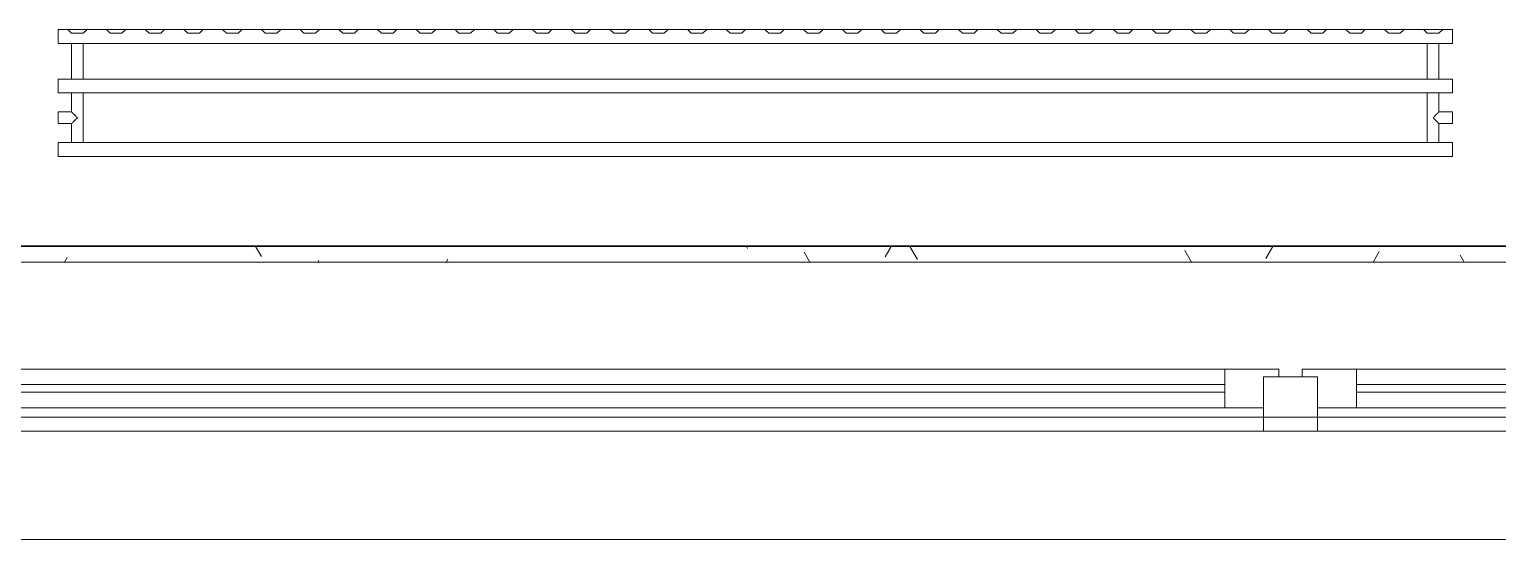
# Model space of a CAD drawing. Header units: millimetres. Extents: x -164500 to 426394, y -23753 to 102118.
# Drawn here: x 198189 to 200084, y 74281 to 74939 of the extents above; entities that cross this region are included whole.
import ezdxf

# ---------------------------------------------------------------- set-up
doc = ezdxf.new("R2010")
doc.units = ezdxf.units.MM
for name, color, linetype, lineweight in [('A-GLAZ', 7, 'Continuous', 9), ('A-GLAZ-1', 7, 'Continuous', 5), ('A-WALL', 7, 'Continuous', 5), ('I-WALL', 7, 'Continuous', 5)]:
    doc.layers.add(name, color=color, linetype=linetype, lineweight=lineweight)
for name, color, linetype, lineweight, true_color in [('A-WALL-1', 9, 'Continuous', 5, 0x808080), ('A-WALL-FNSH-1', 9, 'Continuous', 5, 0x808080), ('M-EQPM-1', 7, 'Continuous', 9, 0xb2b2b2)]:
    doc.layers.add(name, color=color, linetype=linetype, lineweight=lineweight, true_color=true_color)

# ---------------------------------------------------------------- blocks, each defined once
blk = doc.blocks.new('120_Окно_СКБ_2Ст - 120_Окно_СКБ_2Ст 3100х2500 _мал_ створка слева-2_-V320-Объем проектирования 2 этажа')
at = {"layer": 'A-GLAZ'}
for p, q in [((-1550, -127), (-1550, -57)), ((-1550, -57), (-1480, -57)), ((-1480, -57), (-1480, -127)), ((-720, -127), (-720, -57)), ((-720, -57), (-650, -57)), ((-650, -57), (-650, -127)), ((1480, -127), (1480, -57)), ((1480, -57), (1550, -57)), ((1550, -57), (1550, -127)), ((-720, -87), (-1480, -87)), ((-1480, -87), (-1480, -127)), ((-1430, -137), (-1430, -87)), ((-770, -137), (-770, -87)), ((-720, -127), (-720, -87)), ((1480, -87), (-650, -87)), ((-650, -87), (-650, -127)), ((-600, -137), (-600, -87)), ((1430, -137), (1430, -87)), ((1480, -127), (1480, -87)), ((-1480, -127), (-1550, -127)), ((-1480, -127), (-1500, -127)), ((-1500, -127), (-1500, -137)), ((-650, -127), (-720, -127)), ((-700, -127), (-720, -127)), ((-700, -137), (-700, -127)), ((-650, -127), (-670, -127)), ((-670, -127), (-670, -137)), ((1550, -127), (1480, -127)), ((1500, -127), (1480, -127)), ((1500, -137), (1500, -127)), ((-1500, -137), (-700, -137)), ((-700, -137), (-1500, -137)), ((-670, -137), (1500, -137)), ((1500, -137), (-670, -137))]:
    blk.add_line(p, q, dxfattribs=at)
at = {"layer": 'A-GLAZ-1'}
for p, q in [((1550, -57), (-1550, -57)), ((-1430, -107), (-770, -107)), ((-600, -107), (1430, -107)), ((-1550, -127), (-1500, -127)), ((-770, -117), (-1430, -117)), ((-700, -127), (-670, -127)), ((1430, -117), (-600, -117)), ((1500, -127), (1530, -127))]:
    blk.add_line(p, q, dxfattribs=at)
blk = doc.blocks.new('radiator_prado_classic_z_tip_30_po exemplyaru - Classic Z Тип 30-500-V460-Объем проектирования 2 этажа')
at = {"layer": 'M-EQPM-1'}
for p, q in [((0, 228), (0, 210)), ((1800, 228), (0, 228)), ((0, 210), (0, 228)), ((0, 228), (12.5, 228)), ((12.5, 228), (37.5, 228)), ((37.5, 228), (12.5, 228)), ((12.5, 228), (37.5, 228)), ((12.5, 228), (17.5, 223)), ((12.5, 228), (17.5, 223)), ((32.5, 223), (37.5, 228)), ((37.5, 228), (32.5, 223)), ((37.5, 228), (62.5, 228)), ((62.5, 228), (87.5, 228)), ((87.5, 228), (62.5, 228)), ((62.5, 228), (87.5, 228)), ((62.5, 228), (67.5, 223)), ((62.5, 228), (67.5, 223)), ((82.5, 223), (87.5, 228)), ((87.5, 228), (82.5, 223)), ((87.5, 228), (112.5, 228)), ((112.5, 228), (137.5, 228)), ((137.5, 228), (112.5, 228)), ((112.5, 228), (137.5, 228)), ((112.5, 228), (117.5, 223)), ((112.5, 228), (117.5, 223)), ((132.5, 223), (137.5, 228)), ((137.5, 228), (132.5, 223)), ((137.5, 228), (162.5, 228)), ((162.5, 228), (187.5, 228)), ((187.5, 228), (162.5, 228)), ((162.5, 228), (187.5, 228)), ((162.5, 228), (167.5, 223)), ((162.5, 228), (167.5, 223)), ((182.5, 223), (187.5, 228)), ((187.5, 228), (182.5, 223)), ((187.5, 228), (212.5, 228)), ((212.5, 228), (237.5, 228)), ((237.5, 228), (212.5, 228)), ((212.5, 228), (237.5, 228)), ((212.5, 228), (217.5, 223)), ((212.5, 228), (217.5, 223)), ((232.5, 223), (237.5, 228)), ((237.5, 228), (232.5, 223)), ((237.5, 228), (262.5, 228)), ((262.5, 228), (287.5, 228)), ((287.5, 228), (262.5, 228)), ((262.5, 228), (287.5, 228)), ((262.5, 228), (267.5, 223)), ((262.5, 228), (267.5, 223)), ((282.5, 223), (287.5, 228)), ((287.5, 228), (282.5, 223)), ((287.5, 228), (312.5, 228)), ((312.5, 228), (337.5, 228)), ((337.5, 228), (312.5, 228)), ((312.5, 228), (337.5, 228)), ((312.5, 228), (317.5, 223)), ((312.5, 228), (317.5, 223)), ((332.5, 223), (337.5, 228)), ((337.5, 228), (332.5, 223)), ((337.5, 228), (362.5, 228)), ((362.5, 228), (387.5, 228)), ((387.5, 228), (362.5, 228)), ((362.5, 228), (387.5, 228)), ((362.5, 228), (367.5, 223)), ((362.5, 228), (367.5, 223)), ((382.5, 223), (387.5, 228)), ((387.5, 228), (382.5, 223)), ((387.5, 228), (412.5, 228)), ((412.5, 228), (437.5, 228)), ((437.5, 228), (412.5, 228)), ((412.5, 228), (437.5, 228)), ((412.5, 228), (417.5, 223)), ((412.5, 228), (417.5, 223)), ((432.5, 223), (437.5, 228)), ((437.5, 228), (432.5, 223)), ((437.5, 228), (462.5, 228)), ((462.5, 228), (487.5, 228)), ((487.5, 228), (462.5, 228)), ((462.5, 228), (487.5, 228)), ((462.5, 228), (467.5, 223)), ((462.5, 228), (467.5, 223)), ((482.5, 223), (487.5, 228)), ((487.5, 228), (482.5, 223)), ((487.5, 228), (512.5, 228)), ((512.5, 228), (537.5, 228)), ((537.5, 228), (512.5, 228)), ((512.5, 228), (537.5, 228)), ((512.5, 228), (517.5, 223)), ((512.5, 228), (517.5, 223)), ((532.5, 223), (537.5, 228)), ((537.5, 228), (532.5, 223)), ((537.5, 228), (562.5, 228)), ((562.5, 228), (587.5, 228)), ((587.5, 228), (562.5, 228)), ((562.5, 228), (587.5, 228)), ((562.5, 228), (567.5, 223)), ((562.5, 228), (567.5, 223)), ((582.5, 223), (587.5, 228)), ((587.5, 228), (582.5, 223)), ((587.5, 228), (612.5, 228)), ((612.5, 228), (637.5, 228)), ((637.5, 228), (612.5, 228)), ((612.5, 228), (637.5, 228)), ((612.5, 228), (617.5, 223)), ((612.5, 228), (617.5, 223)), ((632.5, 223), (637.5, 228)), ((637.5, 228), (632.5, 223)), ((637.5, 228), (662.5, 228)), ((662.5, 228), (687.5, 228)), ((687.5, 228), (662.5, 228)), ((662.5, 228), (687.5, 228)), ((662.5, 228), (667.5, 223)), ((662.5, 228), (667.5, 223)), ((682.5, 223), (687.5, 228)), ((687.5, 228), (682.5, 223)), ((687.5, 228), (712.5, 228)), ((712.5, 228), (737.5, 228)), ((737.5, 228), (712.5, 228)), ((712.5, 228), (737.5, 228)), ((712.5, 228), (717.5, 223)), ((712.5, 228), (717.5, 223)), ((732.5, 223), (737.5, 228)), ((737.5, 228), (732.5, 223)), ((737.5, 228), (762.5, 228)), ((762.5, 228), (787.5, 228)), ((787.5, 228), (762.5, 228)), ((762.5, 228), (787.5, 228)), ((762.5, 228), (767.5, 223)), ((762.5, 228), (767.5, 223)), ((782.5, 223), (787.5, 228)), ((787.5, 228), (782.5, 223)), ((787.5, 228), (812.5, 228)), ((812.5, 228), (837.5, 228)), ((837.5, 228), (812.5, 228)), ((812.5, 228), (837.5, 228)), ((812.5, 228), (817.5, 223)), ((812.5, 228), (817.5, 223)), ((832.5, 223), (837.5, 228)), ((837.5, 228), (832.5, 223)), ((837.5, 228), (862.5, 228)), ((862.5, 228), (887.5, 228)), ((887.5, 228), (862.5, 228)), ((862.5, 228), (887.5, 228)), ((862.5, 228), (867.5, 223)), ((862.5, 228), (867.5, 223)), ((882.5, 223), (887.5, 228)), ((887.5, 228), (882.5, 223)), ((887.5, 228), (912.5, 228)), ((912.5, 228), (937.5, 228)), ((937.5, 228), (912.5, 228)), ((912.5, 228), (937.5, 228)), ((912.5, 228), (917.5, 223)), ((912.5, 228), (917.5, 223)), ((932.5, 223), (937.5, 228)), ((937.5, 228), (932.5, 223)), ((937.5, 228), (962.5, 228)), ((962.5, 228), (987.5, 228)), ((987.5, 228), (962.5, 228)), ((962.5, 228), (987.5, 228)), ((962.5, 228), (967.5, 223)), ((962.5, 228), (967.5, 223)), ((982.5, 223), (987.5, 228)), ((987.5, 228), (982.5, 223)), ((987.5, 228), (1012.5, 228)), ((1012.5, 228), (1037.5, 228)), ((1037.5, 228), (1012.5, 228)), ((1012.5, 228), (1037.5, 228)), ((1012.5, 228), (1017.5, 223)), ((1012.5, 228), (1017.5, 223)), ((1032.5, 223), (1037.5, 228)), ((1037.5, 228), (1032.5, 223)), ((1037.5, 228), (1062.5, 228)), ((1062.5, 228), (1087.5, 228)), ((1087.5, 228), (1062.5, 228)), ((1062.5, 228), (1087.5, 228)), ((1062.5, 228), (1067.5, 223)), ((1062.5, 228), (1067.5, 223)), ((1082.5, 223), (1087.5, 228)), ((1087.5, 228), (1082.5, 223)), ((1087.5, 228), (1112.5, 228)), ((1112.5, 228), (1137.5, 228)), ((1137.5, 228), (1112.5, 228)), ((1112.5, 228), (1137.5, 228)), ((1112.5, 228), (1117.5, 223)), ((1112.5, 228), (1117.5, 223)), ((1132.5, 223), (1137.5, 228)), ((1137.5, 228), (1132.5, 223)), ((1137.5, 228), (1162.5, 228)), ((1162.5, 228), (1187.5, 228)), ((1187.5, 228), (1162.5, 228)), ((1162.5, 228), (1187.5, 228)), ((1162.5, 228), (1167.5, 223)), ((1162.5, 228), (1167.5, 223)), ((1182.5, 223), (1187.5, 228)), ((1187.5, 228), (1182.5, 223)), ((1187.5, 228), (1212.5, 228)), ((1212.5, 228), (1237.5, 228)), ((1237.5, 228), (1212.5, 228)), ((1212.5, 228), (1237.5, 228)), ((1212.5, 228), (1217.5, 223)), ((1212.5, 228), (1217.5, 223)), ((1232.5, 223), (1237.5, 228)), ((1237.5, 228), (1232.5, 223)), ((1237.5, 228), (1262.5, 228)), ((1262.5, 228), (1287.5, 228)), ((1287.5, 228), (1262.5, 228)), ((1262.5, 228), (1287.5, 228)), ((1262.5, 228), (1267.5, 223)), ((1262.5, 228), (1267.5, 223)), ((1282.5, 223), (1287.5, 228)), ((1287.5, 228), (1282.5, 223)), ((1287.5, 228), (1312.5, 228)), ((1312.5, 228), (1337.5, 228)), ((1337.5, 228), (1312.5, 228)), ((1312.5, 228), (1337.5, 228)), ((1312.5, 228), (1317.5, 223)), ((1312.5, 228), (1317.5, 223)), ((1332.5, 223), (1337.5, 228)), ((1337.5, 228), (1332.5, 223)), ((1337.5, 228), (1362.5, 228)), ((1362.5, 228), (1387.5, 228)), ((1387.5, 228), (1362.5, 228)), ((1362.5, 228), (1387.5, 228)), ((1362.5, 228), (1367.5, 223)), ((1362.5, 228), (1367.5, 223)), ((1382.5, 223), (1387.5, 228)), ((1387.5, 228), (1382.5, 223)), ((1387.5, 228), (1412.5, 228)), ((1412.5, 228), (1437.5, 228)), ((1437.5, 228), (1412.5, 228)), ((1412.5, 228), (1437.5, 228)), ((1412.5, 228), (1417.5, 223)), ((1412.5, 228), (1417.5, 223)), ((1432.5, 223), (1437.5, 228)), ((1437.5, 228), (1432.5, 223)), ((1437.5, 228), (1462.5, 228)), ((1462.5, 228), (1487.5, 228)), ((1487.5, 228), (1462.5, 228)), ((1462.5, 228), (1487.5, 228)), ((1462.5, 228), (1467.5, 223)), ((1462.5, 228), (1467.5, 223)), ((1482.5, 223), (1487.5, 228)), ((1487.5, 228), (1482.5, 223)), ((1487.5, 228), (1512.5, 228)), ((1512.5, 228), (1537.5, 228)), ((1537.5, 228), (1512.5, 228)), ((1512.5, 228), (1537.5, 228)), ((1512.5, 228), (1517.5, 223)), ((1512.5, 228), (1517.5, 223)), ((1532.5, 223), (1537.5, 228)), ((1537.5, 228), (1532.5, 223)), ((1537.5, 228), (1562.5, 228)), ((1562.5, 228), (1587.5, 228)), ((1587.5, 228), (1562.5, 228)), ((1562.5, 228), (1587.5, 228)), ((1562.5, 228), (1567.5, 223)), ((1562.5, 228), (1567.5, 223)), ((1582.5, 223), (1587.5, 228)), ((1587.5, 228), (1582.5, 223)), ((1587.5, 228), (1610.9, 228)), ((1612.5, 228), (1637.5, 228)), ((1637.5, 228), (1612.5, 228)), ((1612.5, 228), (1637.5, 228)), ((1612.5, 228), (1617.5, 223)), ((1612.5, 228), (1617.5, 223)), ((1632.5, 223), (1637.5, 228)), ((1637.5, 228), (1632.5, 223)), ((1637.5, 228), (1662.5, 228)), ((1662.5, 228), (1687.5, 228)), ((1687.5, 228), (1662.5, 228)), ((1662.5, 228), (1687.5, 228)), ((1662.5, 228), (1667.5, 223)), ((1662.5, 228), (1667.5, 223)), ((1682.5, 223), (1687.5, 228)), ((1687.5, 228), (1682.5, 223)), ((1687.5, 228), (1712.5, 228)), ((1712.5, 228), (1737.5, 228)), ((1737.5, 228), (1712.5, 228)), ((1712.5, 228), (1737.5, 228)), ((1712.5, 228), (1717.5, 223)), ((1712.5, 228), (1717.5, 223)), ((1732.5, 223), (1737.5, 228)), ((1737.5, 228), (1732.5, 223)), ((1737.5, 228), (1762.5, 228)), ((1762.5, 228), (1787.5, 228)), ((1787.5, 228), (1762.5, 228)), ((1762.5, 228), (1787.5, 228)), ((1762.5, 228), (1767.5, 223)), ((1762.5, 228), (1767.5, 223)), ((1782.5, 223), (1787.5, 228)), ((1787.5, 228), (1782.5, 223)), ((1787.5, 228), (1800, 228)), ((1800, 210), (1800, 228)), ((1800, 228), (1800, 210)), ((0, 210), (1800, 210)), ((17.8, 210), (0, 210)), ((32.5, 223), (17.5, 223)), ((17.5, 223), (32.5, 223)), ((17.5, 210), (17.5, 164)), ((17.5, 210), (17.5, 164)), ((17.8, 210), (17.5, 210)), ((17.5, 210), (17.8, 210)), ((17.8, 210), (17.5, 210)), ((17.5, 210), (32.5, 210)), ((23.1, 210), (17.8, 210)), ((17.8, 210), (18.5, 210)), ((32.2, 210), (17.8, 210)), ((18.5, 210), (21.2, 210)), ((21.2, 210), (25, 210)), ((26.9, 210), (23.1, 210)), ((25, 210), (26.9, 210)), ((30.3, 210), (26.9, 210)), ((26.9, 210), (30.3, 210)), ((31.5, 210), (30.3, 210)), ((30.3, 210), (32.2, 210)), ((32.2, 210), (31.5, 210)), ((32.5, 210), (32.2, 210)), ((32.2, 210), (32.5, 210)), ((32.5, 210), (32.2, 210)), ((1767.8, 210), (32.2, 210)), ((32.5, 164), (32.5, 210)), ((32.5, 164), (32.5, 210)), ((82.5, 223), (67.5, 223)), ((67.5, 223), (82.5, 223)), ((132.5, 223), (117.5, 223)), ((117.5, 223), (132.5, 223)), ((182.5, 223), (167.5, 223)), ((167.5, 223), (182.5, 223)), ((232.5, 223), (217.5, 223)), ((217.5, 223), (232.5, 223)), ((282.5, 223), (267.5, 223)), ((267.5, 223), (282.5, 223)), ((332.5, 223), (317.5, 223)), ((317.5, 223), (332.5, 223)), ((382.5, 223), (367.5, 223)), ((367.5, 223), (382.5, 223)), ((432.5, 223), (417.5, 223)), ((417.5, 223), (432.5, 223)), ((482.5, 223), (467.5, 223)), ((467.5, 223), (482.5, 223)), ((532.5, 223), (517.5, 223)), ((517.5, 223), (532.5, 223)), ((582.5, 223), (567.5, 223)), ((567.5, 223), (582.5, 223)), ((632.5, 223), (617.5, 223)), ((617.5, 223), (632.5, 223)), ((682.5, 223), (667.5, 223)), ((667.5, 223), (682.5, 223)), ((732.5, 223), (717.5, 223)), ((717.5, 223), (732.5, 223)), ((782.5, 223), (767.5, 223)), ((767.5, 223), (782.5, 223)), ((832.5, 223), (817.5, 223)), ((817.5, 223), (832.5, 223)), ((882.5, 223), (867.5, 223)), ((867.5, 223), (882.5, 223)), ((932.5, 223), (917.5, 223)), ((917.5, 223), (932.5, 223)), ((982.5, 223), (967.5, 223)), ((967.5, 223), (982.5, 223)), ((1032.5, 223), (1017.5, 223)), ((1017.5, 223), (1032.5, 223)), ((1082.5, 223), (1067.5, 223)), ((1067.5, 223), (1082.5, 223)), ((1132.5, 223), (1117.5, 223)), ((1117.5, 223), (1132.5, 223)), ((1182.5, 223), (1167.5, 223)), ((1167.5, 223), (1182.5, 223)), ((1232.5, 223), (1217.5, 223)), ((1217.5, 223), (1232.5, 223)), ((1282.5, 223), (1267.5, 223)), ((1267.5, 223), (1282.5, 223)), ((1332.5, 223), (1317.5, 223)), ((1317.5, 223), (1332.5, 223)), ((1382.5, 223), (1367.5, 223)), ((1367.5, 223), (1382.5, 223)), ((1432.5, 223), (1417.5, 223)), ((1417.5, 223), (1432.5, 223)), ((1482.5, 223), (1467.5, 223)), ((1467.5, 223), (1482.5, 223)), ((1532.5, 223), (1517.5, 223)), ((1517.5, 223), (1532.5, 223)), ((1582.5, 223), (1567.5, 223)), ((1567.5, 223), (1582.5, 223)), ((1632.5, 223), (1617.5, 223)), ((1617.5, 223), (1632.5, 223)), ((1682.5, 223), (1667.5, 223)), ((1667.5, 223), (1682.5, 223)), ((1732.5, 223), (1717.5, 223)), ((1717.5, 223), (1732.5, 223)), ((1782.5, 223), (1767.5, 223)), ((1767.5, 223), (1782.5, 223)), ((1767.5, 210), (1767.5, 164)), ((1767.5, 210), (1767.5, 164)), ((1767.8, 210), (1767.5, 210)), ((1767.5, 210), (1782.5, 210)), ((1767.8, 210), (1767.5, 210)), ((1767.5, 210), (1767.8, 210)), ((1778.7, 210), (1767.8, 210)), ((1768.5, 210), (1767.8, 210)), ((1767.8, 210), (1768.5, 210)), ((1769.7, 210), (1768.5, 210)), ((1768.5, 210), (1769.7, 210)), ((1771.2, 210), (1769.7, 210)), ((1769.7, 210), (1773.1, 210)), ((1775, 210), (1771.2, 210)), ((1773.1, 210), (1776.9, 210)), ((1778.7, 210), (1775, 210)), ((1776.9, 210), (1782.2, 210)), ((1781.5, 210), (1778.7, 210)), ((1781.5, 210), (1778.7, 210)), ((1782.2, 210), (1781.5, 210)), ((1782.2, 210), (1781.5, 210)), ((1782.5, 210), (1782.2, 210)), ((1782.5, 210), (1782.2, 210)), ((1782.2, 210), (1782.5, 210)), ((1800, 210), (1782.2, 210)), ((1782.5, 164), (1782.5, 210)), ((1782.5, 164), (1782.5, 210)), ((1800, 164), (0, 164)), ((0, 164), (0, 146)), ((0, 146), (0, 164)), ((0, 164), (17.8, 164)), ((17.8, 164), (17.5, 164)), ((17.5, 164), (17.8, 164)), ((17.8, 164), (17.5, 164)), ((17.5, 164), (32.5, 164)), ((18.5, 164), (17.8, 164)), ((17.8, 164), (32.2, 164)), ((19.7, 164), (17.8, 164)), ((21.2, 164), (18.5, 164)), ((32.2, 164), (19.7, 164)), ((25, 164), (21.2, 164)), ((28.7, 164), (25, 164)), ((31.5, 164), (28.7, 164)), ((32.2, 164), (31.5, 164)), ((32.5, 164), (32.2, 164)), ((32.2, 164), (32.5, 164)), ((32.5, 164), (32.2, 164)), ((32.2, 164), (1767.8, 164)), ((1767.8, 164), (1767.5, 164)), ((1767.5, 164), (1782.5, 164)), ((1767.8, 164), (1767.5, 164)), ((1767.5, 164), (1767.8, 164)), ((1769.7, 164), (1767.8, 164)), ((1773.1, 164), (1767.8, 164)), ((1767.8, 164), (1782.2, 164)), ((1782.2, 164), (1769.7, 164)), ((1776.9, 164), (1773.1, 164)), ((1778.7, 164), (1776.9, 164)), ((1780.3, 164), (1778.7, 164)), ((1781.5, 164), (1780.3, 164)), ((1782.2, 164), (1781.5, 164)), ((1782.5, 164), (1782.2, 164)), ((1782.5, 164), (1782.2, 164)), ((1782.2, 164), (1782.5, 164)), ((1782.2, 164), (1800, 164)), ((1800, 146), (1800, 164)), ((1800, 164), (1800, 146)), ((0, 146), (1800, 146)), ((18.5, 146), (0, 146)), ((17.5, 146), (17.5, 121.5)), ((17.5, 146), (17.5, 121.5)), ((17.5, 146), (18.5, 146)), ((18.5, 146), (17.5, 146)), ((17.5, 146), (18.5, 146)), ((32.5, 146), (17.5, 146)), ((18.5, 146), (19.7, 146)), ((32.2, 146), (18.5, 146)), ((18.5, 146), (32.2, 146)), ((19.7, 146), (23.1, 146)), ((23.1, 146), (26.9, 146)), ((26.9, 146), (30.3, 146)), ((30.3, 146), (32.2, 146)), ((32.2, 146), (32.5, 146)), ((32.5, 146), (32.2, 146)), ((32.2, 146), (32.5, 146)), ((1767.8, 146), (32.2, 146)), ((32.5, 82), (32.5, 146)), ((32.5, 82), (32.5, 146)), ((1767.5, 146), (1767.5, 82)), ((1767.5, 146), (1767.5, 82)), ((1767.5, 146), (1767.8, 146)), ((1782.5, 146), (1767.5, 146)), ((1767.5, 146), (1767.8, 146)), ((1767.8, 146), (1767.5, 146)), ((1767.8, 146), (1771.2, 146)), ((1767.8, 146), (1768.5, 146)), ((1781.5, 146), (1767.8, 146)), ((1768.5, 146), (1769.7, 146)), ((1769.7, 146), (1773.1, 146)), ((1771.2, 146), (1775, 146)), ((1773.1, 146), (1775, 146)), ((1775, 146), (1780.3, 146)), ((1775, 146), (1776.9, 146)), ((1776.9, 146), (1780.3, 146)), ((1780.3, 146), (1781.5, 146)), ((1780.3, 146), (1781.5, 146)), ((1781.5, 146), (1782.5, 146)), ((1781.5, 146), (1782.5, 146)), ((1782.5, 146), (1781.5, 146)), ((1800, 146), (1781.5, 146)), ((1782.5, 121.5), (1782.5, 146)), ((1782.5, 121.5), (1782.5, 146)), ((17.5, 121.5), (0, 121.5)), ((17.5, 121.5), (0, 121.5)), ((0, 121.5), (0, 120.5)), ((0, 106.5), (0, 121.5)), ((0, 120.5), (0, 107.5)), ((0, 120.5), (0, 119.3)), ((0, 114), (0, 120.5)), ((0, 120.5), (0, 120.5)), ((0, 119.3), (0, 117.8)), ((0, 117.8), (0, 114)), ((0, 114), (0, 110.3)), ((0, 107.5), (0, 114)), ((1800, 121.5), (1782.5, 121.5)), ((1800, 121.5), (1782.5, 121.5)), ((1800, 121.5), (1800, 106.5)), ((1800, 120.5), (1800, 121.5)), ((1800, 121.5), (1800, 120.5)), ((1800, 120.5), (1800, 121.5)), ((1800, 107.5), (1800, 120.5)), ((1800, 120.5), (1800, 107.5)), ((1800, 107.5), (1800, 120.5)), ((0, 110.3), (0, 108.7)), ((0, 108.7), (0, 107.5)), ((0, 107.5), (0, 106.5)), ((0, 107.5), (0, 107.5)), ((0, 106.5), (17.5, 106.5)), ((0, 106.5), (17.5, 106.5)), ((17.5, 106.5), (17.5, 82)), ((17.5, 106.5), (17.5, 82)), ((1782.5, 82), (1782.5, 106.5)), ((1782.5, 106.5), (1800, 106.5)), ((1782.5, 82), (1782.5, 106.5)), ((1782.5, 106.5), (1800, 106.5)), ((1800, 106.5), (1800, 107.5)), ((1800, 107.5), (1800, 106.5)), ((1800, 106.5), (1800, 107.5)), ((1800, 82), (0, 82)), ((0, 82), (0, 64)), ((0, 64), (0, 82)), ((0, 82), (18.5, 82)), ((18.5, 82), (17.5, 82)), ((17.5, 82), (18.5, 82)), ((18.5, 82), (17.5, 82)), ((17.5, 82), (32.5, 82)), ((19.7, 82), (18.5, 82)), ((18.5, 82), (19.7, 82)), ((32.2, 82), (18.5, 82)), ((23.1, 82), (19.7, 82)), ((19.7, 82), (25, 82)), ((26.9, 82), (23.1, 82)), ((25, 82), (30.3, 82)), ((30.3, 82), (26.9, 82)), ((32.2, 82), (30.3, 82)), ((30.3, 82), (32.2, 82)), ((32.5, 82), (32.2, 82)), ((32.2, 82), (32.5, 82)), ((32.5, 82), (32.2, 82)), ((32.2, 82), (1767.8, 82)), ((1767.8, 82), (1767.5, 82)), ((1767.5, 82), (1782.5, 82)), ((1767.8, 82), (1767.5, 82)), ((1767.5, 82), (1767.8, 82)), ((1778.7, 82), (1767.8, 82)), ((1769.7, 82), (1767.8, 82)), ((1767.8, 82), (1781.5, 82)), ((1773.1, 82), (1769.7, 82)), ((1778.7, 82), (1773.1, 82)), ((1781.5, 82), (1778.7, 82)), ((1780.3, 82), (1778.7, 82)), ((1781.5, 82), (1780.3, 82)), ((1782.5, 82), (1781.5, 82)), ((1782.5, 82), (1781.5, 82)), ((1781.5, 82), (1782.5, 82)), ((1781.5, 82), (1800, 82)), ((1800, 64), (1800, 82)), ((1800, 82), (1800, 64)), ((1800, 64), (0, 64)), ((0, 64), (1800, 64))]:
    blk.add_line(p, q, dxfattribs=at)
for points, knots in [([(18.5, 120.5), (18.4, 120.6), (18.3, 120.7), (18.1, 120.9), (17.9, 121.1), (17.8, 121.2), (17.7, 121.3), (17.5, 121.5), (17.5, 121.5), (17.5, 121.5)], [0.7142857, 0.7142857, 0.7142857, 0.7142857, 0.75, 0.7857143, 0.8214286, 0.8571429, 0.8928571, 0.9285714, 1, 1, 1, 1]), ([(17.5, 121.5), (17.5, 121.5), (17.5, 121.5), (17.7, 121.3), (17.8, 121.2), (17.9, 121.1), (18.1, 120.9), (18.3, 120.7), (18.4, 120.6), (18.5, 120.5)], [0, 0, 0, 0, 0.0714286, 0.1071429, 0.1428571, 0.1785714, 0.2142857, 0.25, 0.2857143, 0.2857143, 0.2857143, 0.2857143]), ([(17.5, 121.5), (17.5, 121.5), (17.5, 121.5), (17.7, 121.3), (17.8, 121.2), (17.9, 121.1), (18.1, 120.9), (18.3, 120.7), (18.4, 120.6), (18.5, 120.5)], [0, 0, 0, 0, 0.0714286, 0.1071429, 0.1428571, 0.1785714, 0.2142857, 0.25, 0.2857143, 0.2857143, 0.2857143, 0.2857143]), ([(25, 114), (24.5, 114.5), (23.6, 115.4), (22.4, 116.6), (21.6, 117.4), (21.1, 117.9), (20.8, 118.2), (20.5, 118.5), (20.2, 118.8), (19.8, 119.1), (19.6, 119.4), (19.3, 119.7), (19, 120), (18.7, 120.3), (18.5, 120.5), (18.3, 120.7), (18.1, 120.9), (17.9, 121.1), (17.8, 121.2), (17.7, 121.3), (17.5, 121.5), (17.5, 121.5), (17.5, 121.5)], [0, 0, 0, 0, 0.142857, 0.285714, 0.357143, 0.392857, 0.428571, 0.464286, 0.5, 0.535714, 0.571429, 0.607143, 0.642857, 0.678571, 0.714286, 0.75, 0.785714, 0.821429, 0.857143, 0.892857, 0.928571, 1, 1, 1, 1]), ([(17.5, 106.5), (17.5, 106.5), (17.5, 106.5), (17.7, 106.7), (17.8, 106.8), (17.9, 106.9), (18.1, 107.1), (18.3, 107.3), (18.5, 107.5), (18.7, 107.7), (19, 108), (19.3, 108.3), (19.6, 108.6), (19.8, 108.9), (20.3, 109.3), (20.7, 109.7), (21.1, 110.1), (21.6, 110.6), (22.4, 111.4), (23.6, 112.6), (24.5, 113.5), (25, 114)], [0, 0, 0, 0, 0.071429, 0.107143, 0.142857, 0.178571, 0.214286, 0.25, 0.285714, 0.321429, 0.357143, 0.392857, 0.428571, 0.464286, 0.5, 0.571429, 0.607143, 0.642857, 0.714286, 0.857143, 1, 1, 1, 1]), ([(19.6, 119.4), (19.7, 119.3), (19.9, 119.2), (20.3, 118.7), (20.7, 118.3), (21.1, 117.9), (21.6, 117.4), (21.9, 117.1), (22.1, 116.9)], [0.4285714, 0.4285714, 0.4285714, 0.4285714, 0.4642857, 0.5, 0.5714286, 0.6071429, 0.6428571, 0.7142857, 0.7142857, 0.7142857, 0.7142857]), ([(19.6, 119.4), (19.7, 119.3), (19.8, 119.1), (20.3, 118.7), (20.7, 118.3), (21.1, 117.9), (21.6, 117.4), (21.9, 117.1), (22.1, 116.9)], [0.4285714, 0.4285714, 0.4285714, 0.4285714, 0.4642857, 0.5, 0.5714286, 0.6071429, 0.6428571, 0.7142857, 0.7142857, 0.7142857, 0.7142857]), ([(22.1, 116.9), (21.9, 117.1), (21.6, 117.4), (21.1, 117.9), (20.9, 118.1), (20.8, 118.2)], [0.2857143, 0.2857143, 0.2857143, 0.2857143, 0.3571429, 0.3928571, 0.4285714, 0.4285714, 0.4285714, 0.4285714]), ([(1775, 114), (1775.5, 114.5), (1776.4, 115.4), (1777.6, 116.6), (1778.4, 117.4), (1778.9, 117.9), (1779.2, 118.2), (1779.5, 118.5), (1779.8, 118.8), (1780.1, 119.2), (1780.4, 119.4), (1780.7, 119.7), (1781, 120), (1781.3, 120.3), (1781.5, 120.5), (1781.7, 120.7), (1781.9, 120.9), (1782.1, 121.1), (1782.2, 121.2), (1782.3, 121.3), (1782.5, 121.5), (1782.5, 121.5), (1782.5, 121.5)], [0, 0, 0, 0, 0.142857, 0.285714, 0.357143, 0.392857, 0.428571, 0.464286, 0.5, 0.535714, 0.571429, 0.607143, 0.642857, 0.678571, 0.714286, 0.75, 0.785714, 0.821429, 0.857143, 0.892857, 0.928571, 1, 1, 1, 1]), ([(1782.5, 106.5), (1782.5, 106.5), (1782.5, 106.5), (1782.3, 106.7), (1782.2, 106.8), (1782.1, 106.9), (1781.9, 107.1), (1781.7, 107.3), (1781.5, 107.5), (1781.3, 107.7), (1781, 108), (1780.7, 108.3), (1780.4, 108.6), (1780.1, 108.8), (1779.7, 109.3), (1779.3, 109.7), (1778.9, 110.1), (1778.4, 110.6), (1777.6, 111.4), (1776.4, 112.6), (1775.5, 113.5), (1775, 114)], [0, 0, 0, 0, 0.071429, 0.107143, 0.142857, 0.178571, 0.214286, 0.25, 0.285714, 0.321429, 0.357143, 0.392857, 0.428571, 0.464286, 0.5, 0.571429, 0.607143, 0.642857, 0.714286, 0.857143, 1, 1, 1, 1]), ([(1780.4, 119.4), (1780.3, 119.3), (1780.1, 119.2), (1779.7, 118.7), (1779.3, 118.3), (1778.9, 117.9), (1778.4, 117.4), (1778.1, 117.1), (1777.9, 116.9)], [0.4285714, 0.4285714, 0.4285714, 0.4285714, 0.4642857, 0.5, 0.5714286, 0.6071429, 0.6428571, 0.7142857, 0.7142857, 0.7142857, 0.7142857]), ([(1777.9, 116.9), (1778.1, 117.1), (1778.4, 117.4), (1778.9, 117.9), (1779.2, 118.2), (1779.5, 118.5), (1779.8, 118.8), (1780.1, 119.2), (1780.3, 119.3), (1780.4, 119.4)], [0.2857143, 0.2857143, 0.2857143, 0.2857143, 0.3571429, 0.3928571, 0.4285714, 0.4642857, 0.5, 0.5357143, 0.5714286, 0.5714286, 0.5714286, 0.5714286]), ([(1779.2, 118.2), (1779.1, 118.1), (1778.9, 117.9), (1778.4, 117.4), (1778.1, 117.1), (1777.9, 116.9)], [0.5714286, 0.5714286, 0.5714286, 0.5714286, 0.6071429, 0.6428571, 0.7142857, 0.7142857, 0.7142857, 0.7142857]), ([(1780.4, 119.4), (1780.3, 119.3), (1780.1, 119.2), (1779.7, 118.7), (1779.4, 118.4), (1779.2, 118.2)], [0.4285714, 0.4285714, 0.4285714, 0.4285714, 0.4642857, 0.5, 0.5714286, 0.5714286, 0.5714286, 0.5714286]), ([(1782.5, 121.5), (1782.5, 121.5), (1782.5, 121.5), (1782.3, 121.3), (1782.2, 121.2), (1782.1, 121.1), (1781.9, 120.9), (1781.7, 120.7), (1781.6, 120.6), (1781.5, 120.5)], [0, 0, 0, 0, 0.0714286, 0.1071429, 0.1428571, 0.1785714, 0.2142857, 0.25, 0.2857143, 0.2857143, 0.2857143, 0.2857143]), ([(1782.5, 121.5), (1782.5, 121.5), (1782.5, 121.5), (1782.3, 121.3), (1782.2, 121.2), (1782.1, 121.1), (1781.9, 120.9), (1781.7, 120.7), (1781.6, 120.6), (1781.5, 120.5)], [0, 0, 0, 0, 0.0714286, 0.1071429, 0.1428571, 0.1785714, 0.2142857, 0.25, 0.2857143, 0.2857143, 0.2857143, 0.2857143]), ([(1781.5, 120.5), (1781.6, 120.6), (1781.7, 120.7), (1781.9, 120.9), (1782.1, 121.1), (1782.2, 121.2), (1782.3, 121.3), (1782.5, 121.5), (1782.5, 121.5), (1782.5, 121.5)], [0.7142857, 0.7142857, 0.7142857, 0.7142857, 0.75, 0.7857143, 0.8214286, 0.8571429, 0.8928571, 0.9285714, 1, 1, 1, 1]), ([(17.5, 106.5), (17.5, 106.5), (17.5, 106.5), (17.7, 106.7), (17.8, 106.8), (17.9, 106.9), (18.1, 107.1), (18.3, 107.3), (18.4, 107.4), (18.5, 107.5)], [0, 0, 0, 0, 0.0714286, 0.1071429, 0.1428571, 0.1785714, 0.2142857, 0.25, 0.2857143, 0.2857143, 0.2857143, 0.2857143]), ([(18.5, 107.5), (18.4, 107.4), (18.3, 107.3), (18.1, 107.1), (17.9, 106.9), (17.8, 106.8), (17.7, 106.7), (17.5, 106.5), (17.5, 106.5), (17.5, 106.5)], [0.7142857, 0.7142857, 0.7142857, 0.7142857, 0.75, 0.7857143, 0.8214286, 0.8571429, 0.8928571, 0.9285714, 1, 1, 1, 1]), ([(18.5, 107.5), (18.4, 107.4), (18.3, 107.3), (18.1, 107.1), (17.9, 106.9), (17.8, 106.8), (17.7, 106.7), (17.5, 106.5), (17.5, 106.5), (17.5, 106.5)], [0.7142857, 0.7142857, 0.7142857, 0.7142857, 0.75, 0.7857143, 0.8214286, 0.8571429, 0.8928571, 0.9285714, 1, 1, 1, 1]), ([(22.1, 111.1), (21.9, 110.9), (21.6, 110.6), (21.1, 110.1), (20.8, 109.8), (20.5, 109.5), (20.2, 109.2), (19.8, 108.9), (19.7, 108.7), (19.6, 108.6)], [0.2857143, 0.2857143, 0.2857143, 0.2857143, 0.3571429, 0.3928571, 0.4285714, 0.4642857, 0.5, 0.5357143, 0.5714286, 0.5714286, 0.5714286, 0.5714286]), ([(19.6, 108.6), (19.7, 108.7), (19.9, 108.8), (20.3, 109.3), (20.6, 109.6), (20.8, 109.8)], [0.4285714, 0.4285714, 0.4285714, 0.4285714, 0.4642857, 0.5, 0.5714286, 0.5714286, 0.5714286, 0.5714286]), ([(20.8, 109.8), (20.9, 109.9), (21.1, 110.1), (21.6, 110.6), (21.9, 110.9), (22.1, 111.1)], [0.5714286, 0.5714286, 0.5714286, 0.5714286, 0.6071429, 0.6428571, 0.7142857, 0.7142857, 0.7142857, 0.7142857]), ([(22.1, 111.1), (21.9, 110.9), (21.6, 110.6), (21.1, 110.1), (20.9, 109.9), (20.8, 109.8)], [0.2857143, 0.2857143, 0.2857143, 0.2857143, 0.3571429, 0.3928571, 0.4285714, 0.4285714, 0.4285714, 0.4285714]), ([(1777.9, 111.1), (1778.1, 110.9), (1778.4, 110.6), (1778.9, 110.1), (1779.2, 109.8), (1779.5, 109.5), (1779.8, 109.2), (1780.1, 108.8), (1780.3, 108.7), (1780.4, 108.6)], [0.2857143, 0.2857143, 0.2857143, 0.2857143, 0.3571429, 0.3928571, 0.4285714, 0.4642857, 0.5, 0.5357143, 0.5714286, 0.5714286, 0.5714286, 0.5714286]), ([(1777.9, 111.1), (1778.1, 110.9), (1778.4, 110.6), (1778.9, 110.1), (1779.2, 109.8), (1779.5, 109.5), (1779.8, 109.2), (1780.1, 108.8), (1780.3, 108.7), (1780.4, 108.6)], [0.2857143, 0.2857143, 0.2857143, 0.2857143, 0.3571429, 0.3928571, 0.4285714, 0.4642857, 0.5, 0.5357143, 0.5714286, 0.5714286, 0.5714286, 0.5714286]), ([(1780.4, 108.6), (1780.3, 108.7), (1780.1, 108.8), (1779.7, 109.3), (1779.3, 109.7), (1778.9, 110.1), (1778.4, 110.6), (1778.1, 110.9), (1777.9, 111.1)], [0.4285714, 0.4285714, 0.4285714, 0.4285714, 0.4642857, 0.5, 0.5714286, 0.6071429, 0.6428571, 0.7142857, 0.7142857, 0.7142857, 0.7142857]), ([(1781.5, 107.5), (1781.6, 107.4), (1781.7, 107.3), (1781.9, 107.1), (1782.1, 106.9), (1782.2, 106.8), (1782.3, 106.7), (1782.5, 106.5), (1782.5, 106.5), (1782.5, 106.5)], [0.7142857, 0.7142857, 0.7142857, 0.7142857, 0.75, 0.7857143, 0.8214286, 0.8571429, 0.8928571, 0.9285714, 1, 1, 1, 1]), ([(1781.5, 107.5), (1781.6, 107.4), (1781.7, 107.3), (1781.9, 107.1), (1782.1, 106.9), (1782.2, 106.8), (1782.3, 106.7), (1782.5, 106.5), (1782.5, 106.5), (1782.5, 106.5)], [0.7142857, 0.7142857, 0.7142857, 0.7142857, 0.75, 0.7857143, 0.8214286, 0.8571429, 0.8928571, 0.9285714, 1, 1, 1, 1]), ([(1782.5, 106.5), (1782.5, 106.5), (1782.5, 106.5), (1782.3, 106.7), (1782.2, 106.8), (1782.1, 106.9), (1781.9, 107.1), (1781.7, 107.3), (1781.6, 107.4), (1781.5, 107.5)], [0, 0, 0, 0, 0.0714286, 0.1071429, 0.1428571, 0.1785714, 0.2142857, 0.25, 0.2857143, 0.2857143, 0.2857143, 0.2857143])]:
    blk.add_open_spline(points, degree=3, knots=knots, dxfattribs=at)
for points in [[(19.6, 119.4), (19.5, 119.5), (19.3, 119.7), (19, 120), (18.7, 120.3), (18.6, 120.4), (18.5, 120.5)], [(18.5, 120.5), (18.6, 120.4), (18.7, 120.3), (19, 120), (19.3, 119.7), (19.5, 119.5), (19.6, 119.4)], [(18.5, 120.5), (18.6, 120.4), (18.7, 120.3), (19, 120), (19.3, 119.7), (19.5, 119.5), (19.6, 119.4)], [(20.8, 118.2), (20.7, 118.3), (20.5, 118.5), (20.2, 118.8), (19.9, 119.2), (19.7, 119.3), (19.6, 119.4)], [(25, 114), (24.5, 114.5), (23.6, 115.4), (22.6, 116.4), (22.1, 116.9)], [(22.1, 116.9), (22.6, 116.4), (23.6, 115.4), (24.5, 114.5), (25, 114)], [(22.1, 116.9), (22.6, 116.4), (23.6, 115.4), (24.5, 114.5), (25, 114)], [(22.1, 111.1), (22.6, 111.6), (23.6, 112.6), (24.5, 113.5), (25, 114)], [(25, 114), (24.5, 113.5), (23.6, 112.6), (22.6, 111.6), (22.1, 111.1)], [(25, 114), (24.5, 113.5), (23.6, 112.6), (22.6, 111.6), (22.1, 111.1)], [(1777.9, 116.9), (1777.4, 116.4), (1776.4, 115.4), (1775.5, 114.5), (1775, 114)], [(1777.9, 116.9), (1777.4, 116.4), (1776.4, 115.4), (1775.5, 114.5), (1775, 114)], [(1775, 114), (1775.5, 114.5), (1776.4, 115.4), (1777.4, 116.4), (1777.9, 116.9)], [(1775, 114), (1775.5, 113.5), (1776.4, 112.6), (1777.4, 111.6), (1777.9, 111.1)], [(1775, 114), (1775.5, 113.5), (1776.4, 112.6), (1777.4, 111.6), (1777.9, 111.1)], [(1777.9, 111.1), (1777.4, 111.6), (1776.4, 112.6), (1775.5, 113.5), (1775, 114)], [(1781.5, 120.5), (1781.4, 120.4), (1781.3, 120.3), (1781, 120), (1780.7, 119.7), (1780.5, 119.5), (1780.4, 119.4)], [(1781.5, 120.5), (1781.4, 120.4), (1781.3, 120.3), (1781, 120), (1780.7, 119.7), (1780.5, 119.5), (1780.4, 119.4)], [(1780.4, 119.4), (1780.5, 119.5), (1780.7, 119.7), (1781, 120), (1781.3, 120.3), (1781.4, 120.4), (1781.5, 120.5)], [(18.5, 107.5), (18.6, 107.6), (18.7, 107.7), (19, 108), (19.3, 108.3), (19.5, 108.5), (19.6, 108.6)], [(19.6, 108.6), (19.5, 108.5), (19.3, 108.3), (19, 108), (18.7, 107.7), (18.6, 107.6), (18.5, 107.5)], [(19.6, 108.6), (19.5, 108.5), (19.3, 108.3), (19, 108), (18.7, 107.7), (18.6, 107.6), (18.5, 107.5)], [(20.8, 109.8), (20.7, 109.7), (20.5, 109.5), (20.2, 109.2), (19.9, 108.8), (19.7, 108.7), (19.6, 108.6)], [(1780.4, 108.6), (1780.5, 108.5), (1780.7, 108.3), (1781, 108), (1781.3, 107.7), (1781.4, 107.6), (1781.5, 107.5)], [(1780.4, 108.6), (1780.5, 108.5), (1780.7, 108.3), (1781, 108), (1781.3, 107.7), (1781.4, 107.6), (1781.5, 107.5)], [(1781.5, 107.5), (1781.4, 107.6), (1781.3, 107.7), (1781, 108), (1780.7, 108.3), (1780.5, 108.5), (1780.4, 108.6)]]:
    blk.add_open_spline(points, degree=3, dxfattribs=at)
blk = doc.blocks.new('2floor')
at = {"layer": 'I-WALL'}
h = blk.add_hatch(dxfattribs=at)
h.set_pattern_fill('FP_191', color=256, style=0, pattern_type=2)
h.set_pattern_definition([(0, (148772.123, 0), (243.84, 60.96), [20.117, -162.763, 20.117, -162.763, -975.36]), (0, (148772.123, 0), (243.84, 60.96), [-365.76, 20.117, -345.643, 20.117, -162.763, -426.72]), (0, (148772.123, 0), (243.84, 60.96), [-914.4, 20.117, -101.803, 20.117, -284.683]), (120, (148863.563, 30.48), (-174.71291, 180.691634), [20.117, -162.763, 20.117, -162.763, -975.36]), (120, (148863.563, 30.48), (-174.71291, 180.691634), [-365.76, 20.117, -345.643, 20.117, -162.763, -426.72]), (120, (148863.563, 30.48), (-174.71291, 180.691634), [-914.4, 20.117, -101.803, 20.117, -284.683]), (240, (148894.043, 152.4), (-69.12709, -241.651634), [20.117, -162.763, 20.117, -162.763, -975.36]), (240, (148894.043, 152.4), (-69.12709, -241.651634), [-365.76, 20.117, -345.643, 20.117, -162.763, -426.72]), (240, (148894.043, 152.4), (-69.12709, -241.651634), [-914.4, 20.117, -101.803, 20.117, -284.683])])
h.paths.add_polyline_path([(197307.4, 100), (200682.1, 100), (200682.1, 120), (196917.2, 120), (196916.2, 100)])
at = {"layer": 'A-WALL'}
for p, q in [((196917.2, 120), (200662.1, 120)), ((200682.1, -258), (197582.1, -258))]:
    blk.add_line(p, q, dxfattribs=at)
at = {"layer": 'A-WALL-1'}
blk.add_line((196692.1, 100), (200682.1, 100), dxfattribs=at)
at = {"layer": 'A-WALL-FNSH-1'}
blk.add_line((200661.1, 121), (196917.2, 121), dxfattribs=at)
at = {"layer": 'I-WALL'}
blk.add_line((200682.1, -100), (197582.1, -100), dxfattribs=at)
at = {"layer": 'A-GLAZ', "color": 3, "rotation": 180}
blk.add_blockref('120_Окно_СКБ_2Ст - 120_Окно_СКБ_2Ст 3100х2500 _мал_ створка слева-2_-V320-Объем проектирования 2 этажа', (199132.1, -175), dxfattribs=at)
at = {"layer": 'M-EQPM-1'}
blk.add_blockref('radiator_prado_classic_z_tip_30_po exemplyaru - Classic Z Тип 30-500-V460-Объем проектирования 2 этажа', (198226.1, 172), dxfattribs=at)

msp = doc.modelspace()

# ---------------------------------------------------------------- block references
msp.add_blockref('2floor', (0, 74539.358))

doc.saveas('drawing.dxf')
